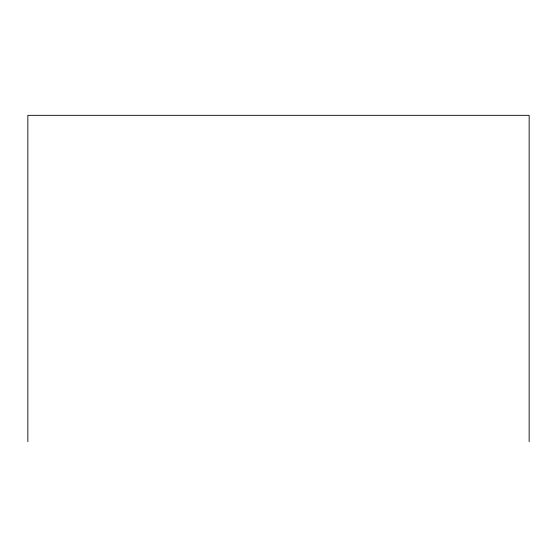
<?xml version="1.0" encoding="UTF-8"?>
<svg xmlns="http://www.w3.org/2000/svg" width="557" height="557" viewBox="0 0 557 557"><rect width="100%" height="100%" fill="white"/><g stroke="black" fill="none" stroke-linecap="round" stroke-linejoin="round"><path stroke-width="0.84" d="M529.15 441.666L529.15 115.334L27.85 115.334L27.85 441.666"/></g></svg>
